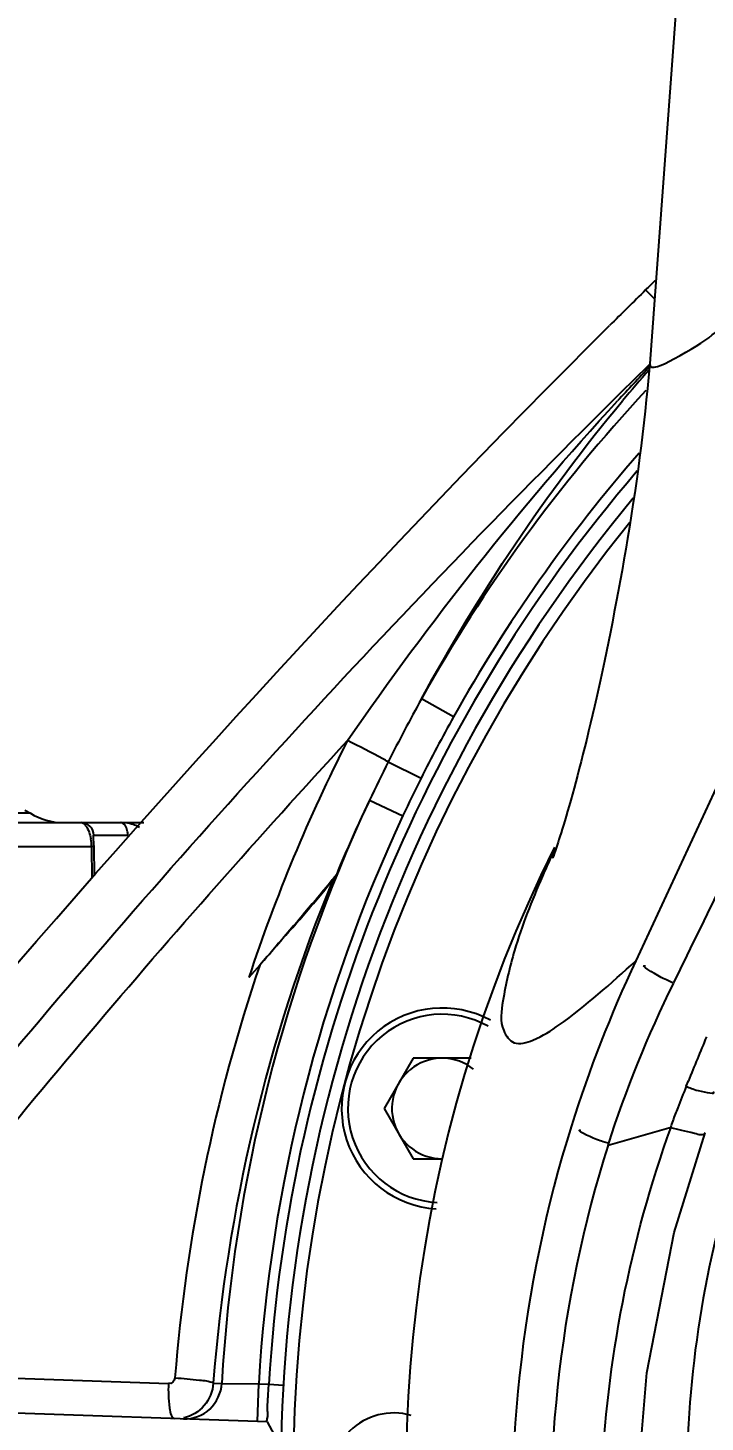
# Model space of a CAD drawing. Header units: millimetres. Extents: x 7426 to 8737, y 124 to 421.
# Drawn here: x 8495.554 to 8497.35, y 338.988 to 342.688 of the extents above; entities that cross this region are included whole.
import ezdxf

# ---------------------------------------------------------------- set-up
doc = ezdxf.new("R2010")
doc.units = ezdxf.units.MM
doc.layers.add('外形图', color=7, linetype='Continuous')
doc.layers.add('尺寸标注', color=7, linetype='Continuous')
doc.styles.add('微软雅黑', font='msyh.ttc')
doc.dimstyles.new('尺寸标注_1_30比例', dxfattribs={"dimtxt": 2.1, "dimasz": 1.7, "dimexe": 0.5, "dimexo": 0.4, "dimgap": 0.5, "dimtad": 1, "dimdec": 1, "dimlfac": 30, "dimdsep": 46, "dimtxsty": '微软雅黑', "dimcen": 0.09, "dimadec": 0, "dimazin": 0, "dimtp": 0.01, "dimtm": 0.01, "dimtfac": 1, "dimtdec": 1, "dimtofl": 0, "dimtmove": 0, "dimatfit": 3, "dimfxl": 1, "dimtolj": 1, "dimarcsym": 0})

# ---------------------------------------------------------------- blocks, each defined once
blk = doc.blocks.new('*D1302')
at = {"layer": 'Defpoints', "color": 0}
for p in [(8500.291, 366.8456), (8435.7561, 338.8456), (8500.9407, 338.8456)]:
    blk.add_point(p, dxfattribs=at)
at = {"layer": '尺寸标注', "color": 0, "linetype": 'Continuous', "lineweight": -2}
for p, q in [((8499.891, 366.8456), (8435.2561, 366.8456)), ((8435.7561, 365.1456), (8435.7561, 340.5456)), ((8500.5407, 338.8456), (8435.2561, 338.8456))]:
    blk.add_line(p, q, dxfattribs=at)
at = {"layer": '尺寸标注', "color": 0}
for points in [[(8436.0394, 365.1456), (8435.4728, 365.1456), (8435.7561, 366.8456)], [(8435.4728, 340.5456), (8436.0394, 340.5456), (8435.7561, 338.8456)]]:
    blk.add_solid(points, dxfattribs=at)
at = {"layer": '尺寸标注', "color": 0, "insert": (8433.0856, 352.8456), "char_height": 2.1, "attachment_point": 2, "rotation": 90, "style": '微软雅黑'}
blk.add_mtext('\\A1;\\A1;840', dxfattribs=at)
blk = doc.blocks.new('*D1304')
at = {"layer": 'Defpoints', "color": 0}
for p in [(8500.291, 339.5177), (8494.6243, 322.9985), (8500.291, 311.0744)]:
    blk.add_point(p, dxfattribs=at)
at = {"layer": '外形图', "color": 0, "linetype": 'Continuous', "lineweight": -2}
for p, q in [((8500.291, 339.1177), (8500.291, 310.5744)), ((8494.6243, 322.5985), (8494.6243, 310.5744)), ((8496.3243, 311.0744), (8498.591, 311.0744))]:
    blk.add_line(p, q, dxfattribs=at)
at = {"layer": '外形图', "color": 0}
for points in [[(8496.3243, 311.3577), (8496.3243, 310.791), (8494.6243, 311.0744)], [(8498.591, 310.791), (8498.591, 311.3577), (8500.291, 311.0744)]]:
    blk.add_solid(points, dxfattribs=at)
at = {"layer": '外形图', "color": 0, "insert": (8497.4577, 313.7557), "char_height": 2.1, "attachment_point": 2, "style": '微软雅黑'}
blk.add_mtext('\\A1;\\A1;170', dxfattribs=at)

msp = doc.modelspace()

# ---------------------------------------------------------------- linework, layer by layer
at = {"layer": '外形图', "color": 0, "linetype": 'Continuous'}
for p, q in [((8497.2158, 341.969), (8497.1923, 341.9928)), ((8497.1591, 341.7522), (8497.203, 341.7953)), ((8497.2031, 341.7974), (8497.2031, 341.7973)), ((8496.6829, 340.8596), (8496.5976, 340.9073)), ((8496.5095, 340.7404), (8496.5967, 340.6967)), ((8496.46, 340.6388), (8496.5486, 340.5974)), ((8495.5607, 340.6039), (8492.4783, 340.6039)), ((8495.5456, 340.6122), (8495.5607, 340.6039)), ((8491.9195, 340.5789), (8495.8614, 340.5789)), ((8495.7277, 340.5415), (8495.7276, 340.5423)), ((8495.7291, 340.5456), (8495.8189, 340.5456)), ((8496.96, 340.5267), (8496.9557, 340.5138)), ((8493.0324, 340.5157), (8495.723, 340.5157)), ((8495.723, 340.5157), (8495.723, 340.5142)), ((8495.723, 340.5142), (8495.7238, 340.4323)), ((8495.7294, 340.5143), (8495.7291, 340.5246)), ((8495.7303, 340.4396), (8495.7294, 340.5143)), ((8496.9475, 340.4903), (8496.9462, 340.4868)), ((8496.9495, 340.4958), (8496.9475, 340.4903)), ((8496.9522, 340.5036), (8496.9495, 340.4958)), ((8496.9557, 340.5138), (8496.9522, 340.5036)), ((8496.372, 340.4407), (8496.3634, 340.4294)), ((8496.1687, 340.2008), (8496.1401, 340.1681)), ((8496.5757, 339.9538), (8496.4987, 339.8204)), ((8496.7297, 339.9538), (8496.5757, 339.9538)), ((8497.2996, 339.8792), (8497.3055, 339.8937)), ((8496.4987, 339.8204), (8496.5757, 339.6871)), ((8497.0926, 339.7226), (8497.2597, 339.7709)), ((8497.2682, 339.4911), (8497.3499, 339.7556)), ((8496.5757, 339.6871), (8496.6534, 339.6871)), ((8495.927, 339.0899), (8495.3769, 339.1084)), ((8496.0456, 339.0916), (8496.0682, 339.0908)), ((8496.0682, 339.0908), (8496.1661, 339.0897)), ((8496.1626, 338.9897), (8496.1661, 339.0897)), ((8496.1661, 339.0897), (8496.193, 339.0887)), ((8496.193, 339.0887), (8496.2315, 339.0864)), ((8496.1889, 338.9888), (8495.395, 339.0165)), ((8496.1889, 338.9888), (8496.225, 338.9215))]:
    msp.add_line(p, q, dxfattribs=at)
for points in [[(8497.6478, 364.7642), (8497.8468, 359.0638), (8497.837, 353.2175), (8497.6159, 347.4026), (8497.2031, 341.7973)], [(8497.2032, 341.7977), (8497.1998, 341.7606), (8497.197, 341.7307), (8497.194, 341.7008), (8497.1909, 341.6707), (8497.1876, 341.6404), (8497.184, 341.6098), (8497.1803, 341.579), (8497.1763, 341.548), (8497.1722, 341.5168), (8497.1678, 341.4856), (8497.1633, 341.4545), (8497.1587, 341.4236), (8497.154, 341.3931), (8497.1492, 341.363), (8497.1444, 341.3334), (8497.1395, 341.3046), (8497.1347, 341.2764), (8497.1297, 341.2483), (8497.1247, 341.2204), (8497.1196, 341.1927), (8497.1144, 341.1653), (8497.1092, 341.1381), (8497.104, 341.1113), (8497.0987, 341.0848), (8497.0935, 341.0586), (8497.0882, 341.0329), (8497.0829, 341.0075), (8497.0776, 340.9826), (8497.0723, 340.9581), (8497.067, 340.9341), (8497.0617, 340.9106), (8497.0565, 340.8876), (8497.0513, 340.8651), (8497.0461, 340.8431), (8497.041, 340.8216), (8497.0359, 340.8007), (8497.0309, 340.7803), (8497.026, 340.7605), (8497.0211, 340.7412), (8497.0163, 340.7226), (8497.0116, 340.7045)], [(8497.0116, 340.7045), (8497.007, 340.6871), (8497.0024, 340.6703), (8496.998, 340.6541), (8496.9937, 340.6386), (8496.9894, 340.6237), (8496.9854, 340.6096), (8496.9815, 340.5962), (8496.9778, 340.5837), (8496.9743, 340.5721), (8496.971, 340.5614), (8496.9679, 340.5516), (8496.9651, 340.5425), (8496.9624, 340.5342), (8496.96, 340.5267)], [(8495.7291, 340.5246), (8495.7282, 340.5356), (8495.7277, 340.5415)], [(8496.9462, 340.4868), (8496.9457, 340.4853), (8496.9456, 340.4852)], [(8497.1724, 338.8426), (8497.1957, 339.119), (8497.2682, 339.4911)]]:
    msp.add_lwpolyline(points, dxfattribs=at)
at = {"layer": '外形图', "color": 0}
msp.add_arc((8500.291, 338.8456), 53.7667, 295, 170, dxfattribs=at)
at = {"layer": '外形图', "color": 0, "linetype": 'Continuous'}
for centre, radius, start, end in [((8500.291, 338.8456), 4.4167, 134.0687, 134.5539), ((8515.1025, 323.8018), 25.5282, 134.55436, 134.85638), ((8502.8583, 336.4174), 7.7999, 136.479, 137.38865), ((8500.4975, 338.8859), 4.3868, 138.7049, 140.1193), ((8500.291, 338.8456), 4.2299, 137.0847, 150.8289), ((8500.291, 338.8456), 4.1321, 138.9473, 150.8292), ((8500.291, 338.8456), 4.1052, 139.4889, 176.6042), ((8500.291, 338.8456), 4.0667, 140.3641, 181.9989), ((8500.291, 338.8456), 4.0333, 141.1492, 38.859), ((8501.0103, 338.4732), 5.0395, 151.1185, 153.2642), ((8500.265, 338.8577), 4.1036, 150.8, 153.3735), ((8500.3918, 338.7677), 4.4765, 153.0457, 161.7706), ((8500.3694, 338.7958), 4.322, 153.2612, 154.7658), ((8500.3252, 338.8313), 4.1692, 153.4206, 154.935), ((8500.291, 338.8456), 4.2299, 154.916, 176.6759), ((8500.4011, 338.7683), 4.3624, 154.6101, 157.4574), ((8495.6485, 340.7456), 0.1667, 238.2117, 270), ((8500.291, 338.8456), 4.1321, 154.9128, 176.6133), ((8495.592, 340.5125), 0.131, 1.4078, 10.2744), ((8500.291, 338.8456), 3.7338, 153.4649, 26.5307), ((8499.2822, 339.4049), 2.5789, 154.6996, 156.4138), ((8500.4538, 338.7512), 4.5236, 161.308, 175.5068), ((8500.3195, 338.733), 3.4832, 154.872, 162.606), ((8500.1698, 338.7294), 3.2344, 153.8803, 162.1199), ((8496.6527, 339.8204), 0.2667, 61.3823, 266.623), ((8496.6527, 339.8204), 0.25, 60.7199, 266.8541), ((8509.0285, 335.1419), 12.6494, 157.36381, 157.93511), ((8496.6527, 339.8204), 0.1333, 51.4911, 270), ((8500.2363, 338.6933), 3.167, 158.0101, 159.1166), ((8500.0948, 338.7458), 3.0161, 159.7969, 160.1405), ((8500.1938, 338.7093), 3.1217, 159.1122, 159.7949), ((8500.2095, 338.8088), 2.9092, 161.6638, 179.3106), ((8496.5243, 338.8456), 0.1667, 74.044, 195)]:
    msp.add_arc(centre, radius, start, end, dxfattribs=at)
for points, knots in [([(8499.0115, 343.1095), (8498.7885, 342.9234), (8498.3585, 342.5318), (8497.8827, 341.798), (8497.5327, 341.0037), (8497.2895, 340.476), (8497.1659, 340.2121)], [0, 0, 0, 0, 0.250806, 0.498274, 0.748334, 1, 1, 1, 1]), ([(8497.2031, 341.7975), (8497.2012, 341.7758), (8497.3487, 341.8481), (8497.5365, 342.0316), (8497.8408, 342.3467), (8498.0559, 342.5463)], [0, 0, 0, 0, 0.056918, 0.23215, 1, 1, 1, 1]), ([(8498.4946, 342.4443), (8498.2261, 342.106), (8497.8249, 341.3267), (8497.4575, 340.5442), (8497.2657, 340.1534)], [0, 0, 0, 0, 0.498022, 1, 1, 1, 1]), ([(8492.2269, 334.0123), (8492.1666, 334.0564), (8492.0741, 334.2002), (8492.0737, 334.4541), (8492.1302, 334.7156), (8492.2546, 335.0737), (8492.4591, 335.5146), (8492.7398, 336.0338), (8493.0436, 336.5468), (8493.4706, 337.2238), (8494.0348, 338.0549), (8494.7507, 339.0284), (8495.7583, 340.2917), (8496.5824, 341.1849), (8497.1591, 341.7522)], [0, 0, 0, 0, 0.023728, 0.050026, 0.078701, 0.108621, 0.170169, 0.232812, 0.295986, 0.359468, 0.486965, 0.614894, 0.743094, 1, 1, 1, 1]), ([(8492.3392, 334.0587), (8492.2874, 334.0967), (8492.2123, 334.2256), (8492.2185, 334.4439), (8492.2666, 334.67), (8492.37, 334.9785), (8492.5385, 335.3586), (8492.849, 335.958), (8493.2834, 336.6911), (8493.8441, 337.5517), (8494.4367, 338.3956), (8495.2662, 339.4968), (8495.9341, 340.289), (8496.4017, 340.7968)], [0, 0, 0, 0, 0.023879, 0.050687, 0.079667, 0.109726, 0.171346, 0.23396, 0.360461, 0.487782, 0.61552, 0.743517, 1, 1, 1, 1]), ([(8496.5095, 340.7404), (8496.5049, 340.7433), (8496.4692, 340.7626), (8496.4331, 340.7811), (8496.4017, 340.7968)], [0, 0, 0, 0, 0.133705, 1, 1, 1, 1]), ([(8495.696, 340.5789), (8495.7006, 340.5789), (8495.7141, 340.5641), (8495.7187, 340.5482), (8495.7209, 340.5359)], [0, 0, 0, 0, 0.268236, 1, 1, 1, 1]), ([(8495.7291, 340.5456), (8495.7291, 340.554), (8495.7221, 340.5717), (8495.7044, 340.5789), (8495.696, 340.5789)], [0, 0, 0, 0, 0.501298, 1, 1, 1, 1]), ([(8495.8189, 340.5456), (8495.8189, 340.5497), (8495.818, 340.5619), (8495.8097, 340.5789), (8495.8008, 340.5789)], [0, 0, 0, 0, 0.313807, 1, 1, 1, 1]), ([(8495.8496, 340.5663), (8495.8456, 340.5687), (8495.8304, 340.5762), (8495.8131, 340.5789), (8495.8008, 340.5789)], [0, 0, 0, 0, 0.272469, 1, 1, 1, 1]), ([(8495.7276, 340.5421), (8495.7276, 340.543), (8495.7274, 340.5445), (8495.7286, 340.5455), (8495.7291, 340.5456)], [0, 0, 0, 0, 0.666433, 1, 1, 1, 1]), ([(8495.7294, 340.5143), (8495.7294, 340.5149), (8495.7262, 340.5152), (8495.7246, 340.5156), (8495.723, 340.5157)], [0, 0, 0, 0, 0.276532, 1, 1, 1, 1]), ([(8496.1673, 340.1992), (8496.1848, 340.2191), (8496.2506, 340.2954), (8496.3187, 340.37), (8496.3634, 340.4294)], [0, 0, 0, 0, 0.263196, 1, 1, 1, 1]), ([(8496.372, 340.4407), (8496.358, 340.4222), (8496.2903, 340.3422), (8496.2224, 340.2624), (8496.1689, 340.2009)], [0, 0, 0, 0, 0.221505, 1, 1, 1, 1]), ([(8496.9187, 340.4368), (8496.8906, 340.3724), (8496.8469, 340.2636), (8496.8159, 340.1261), (8496.8033, 340.0378), (8496.8428, 339.9841), (8496.9064, 340.0045), (8497.0134, 340.0729), (8497.1005, 340.153), (8497.1659, 340.2121)], [0, 0, 0, 0, 0.243859, 0.403021, 0.493754, 0.542819, 0.600952, 0.694199, 1, 1, 1, 1]), ([(8497.2657, 340.1534), (8497.2549, 340.1581), (8497.238, 340.1643), (8497.1745, 340.2021), (8497.1916, 340.1992)], [0, 0, 0, 0, 0.404865, 1, 1, 1, 1]), ([(8497.2996, 339.8792), (8497.3103, 339.8751), (8497.3224, 339.868), (8497.3824, 339.8574), (8497.3711, 339.8642)], [0, 0, 0, 0, 0.464179, 1, 1, 1, 1]), ([(8496.9955, 339.7742), (8496.8606, 339.3456), (8496.761, 338.4218), (8497.163, 337.091), (8498.0555, 336.0139), (8499.3003, 335.3653), (8500.7008, 335.2465), (8502.0391, 335.6757), (8503.1071, 336.5832), (8503.5305, 337.4211), (8503.6513, 337.8591)], [0, 0, 0, 0, 0.123639, 0.247836, 0.372818, 0.498312, 0.623984, 0.749595, 0.875006, 1, 1, 1, 1]), ([(8497.094, 339.728), (8497.0831, 339.7312), (8497.0664, 339.7347), (8497.0041, 339.7636), (8497.0203, 339.7638)], [0, 0, 0, 0, 0.410745, 1, 1, 1, 1]), ([(8497.3498, 339.7556), (8497.3462, 339.7469), (8497.3028, 339.7598), (8497.2797, 339.7633), (8497.2589, 339.7687)], [0, 0, 0, 0, 0.304725, 1, 1, 1, 1]), ([(8497.0925, 339.7228), (8496.961, 339.3074), (8496.8652, 338.4112), (8497.2571, 337.1211), (8498.126, 336.0787), (8499.3355, 335.4532), (8500.6945, 335.3407), (8501.9926, 335.7576), (8503.0295, 336.6372), (8503.4412, 337.4496), (8503.5585, 337.8745)], [0, 0, 0, 0, 0.123568, 0.247726, 0.372705, 0.49822, 0.623923, 0.749567, 0.875003, 1, 1, 1, 1]), ([(8495.927, 339.0899), (8495.9257, 339.0684), (8495.9271, 339.0433), (8495.9336, 338.9977), (8495.9441, 338.9974)], [0, 0, 0, 0, 0.672775, 1, 1, 1, 1]), ([(8495.9441, 339.1056), (8495.9657, 339.1044), (8495.999, 339.0998), (8496.0347, 339.0978), (8496.0456, 339.0916)], [0, 0, 0, 0, 0.632497, 1, 1, 1, 1]), ([(8496.0456, 339.0916), (8496.0443, 339.0702), (8496.0276, 339.0272), (8495.9877, 339.0036), (8495.9669, 338.9993)], [0, 0, 0, 0, 0.503176, 1, 1, 1, 1]), ([(8495.9671, 338.9965), (8495.9918, 338.9957), (8496.0441, 339.0151), (8496.0668, 339.0658), (8496.0682, 339.0908)], [0, 0, 0, 0, 0.496037, 1, 1, 1, 1]), ([(8496.1889, 338.9888), (8496.1863, 338.9889), (8496.1925, 339.0044), (8496.1874, 339.0198), (8496.1914, 339.0532), (8496.192, 339.076), (8496.193, 339.0887)], [0, 0, 0, 0, 0.076158, 0.293012, 0.61738, 1, 1, 1, 1])]:
    msp.add_open_spline(points, degree=3, knots=knots, dxfattribs=at)
for points in [[(8490.6116, 334.0122), (8492.7705, 336.6432), (8494.6841, 339.4977), (8497.0967, 341.8982)], [(8496.4017, 340.7968), (8496.6198, 341.1125), (8496.858, 341.4157), (8497.1178, 341.6982)], [(8496.5976, 340.9073), (8496.7499, 341.1866), (8496.9272, 341.4545), (8497.1312, 341.6986)], [(8496.3634, 340.4294), (8496.1891, 340.0055), (8496.0811, 339.5486), (8496.0456, 339.0916)], [(8497.0755, 338.8285), (8497.0879, 339.1483), (8497.1512, 339.4698), (8497.2597, 339.7709)], [(8495.9441, 339.1056), (8495.9436, 339.0983), (8495.9341, 339.0877), (8495.9276, 339.0911)]]:
    msp.add_open_spline(points, degree=3, dxfattribs=at)

# ---------------------------------------------------------------- dimensions: what is measured, and where the dimension line sits
dim = msp.add_linear_dim(base=(8500.291, 311.0744), p1=(8494.6243, 322.9985), p2=(8500.291, 339.5177), text='\\A1;170', dimstyle='尺寸标注_1_30比例', dxfattribs=at)
dim.commit()
dim.dimension.update_dxf_attribs({"geometry": '*D1304', "text_midpoint": (8497.4577, 311.0744), "dimtype": 160})
at = {"layer": '尺寸标注', "color": 0, "linetype": 'Continuous'}
dim = msp.add_linear_dim(base=(8435.7561, 338.8456), p1=(8500.291, 366.8456), p2=(8500.9407, 338.8456), angle=270, text='\\A1;840', dimstyle='尺寸标注_1_30比例', dxfattribs=at)
dim.commit()
dim.dimension.update_dxf_attribs({"geometry": '*D1302', "text_midpoint": (8435.7561, 352.8456), "dimtype": 160})

doc.saveas('drawing.dxf')
